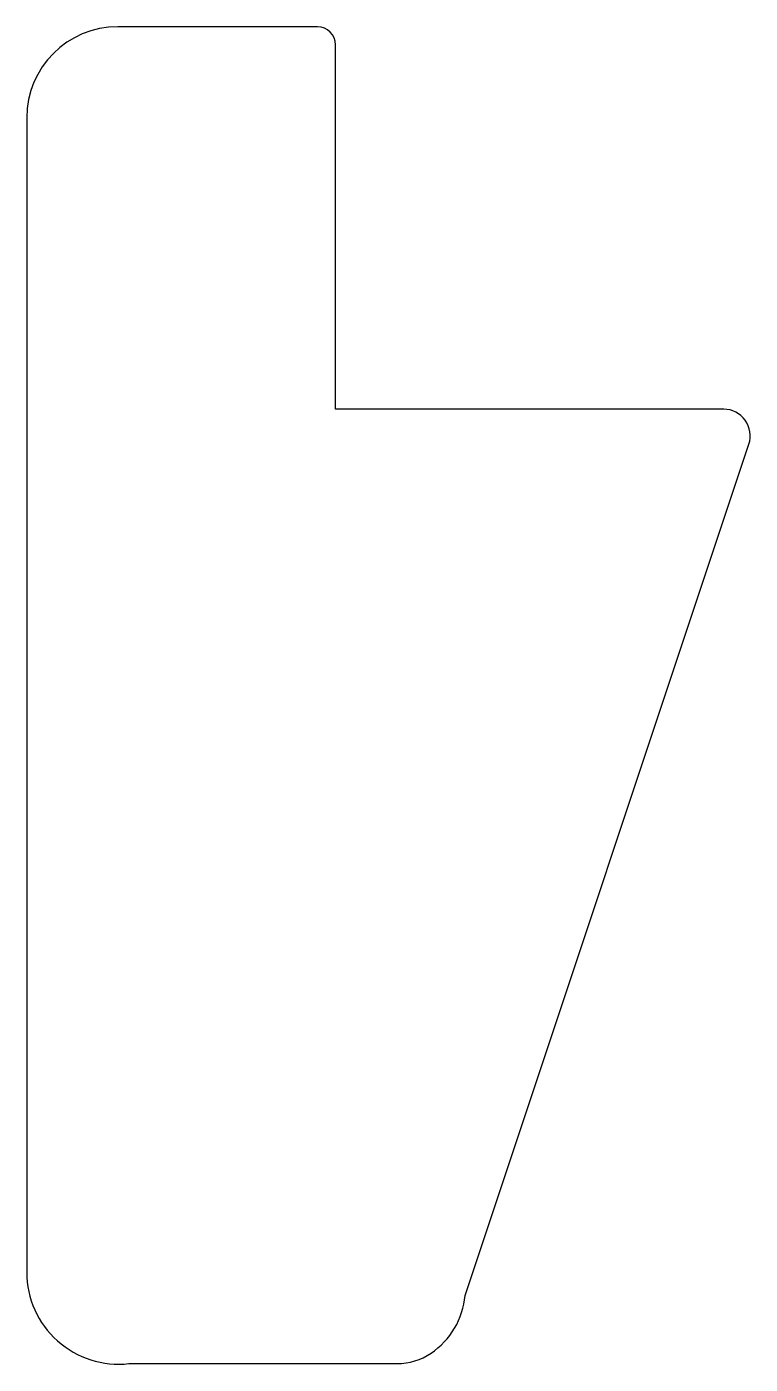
# Model space of a CAD drawing. Header units: millimetres. Extents: x 162 to 281, y -324 to -103.
import ezdxf

# ---------------------------------------------------------------- set-up
doc = ezdxf.new("R2010")
doc.units = ezdxf.units.MM

msp = doc.modelspace()

# ---------------------------------------------------------------- linework, layer by layer
at = {"color": 7, "linetype": 'Continuous', "lineweight": 25}
for p, q in [((209.44, -103.02), (176.52, -103.02)), ((212.44, -166.09), (212.44, -106.02)), ((161.52, -118.02), (161.52, -308.42)), ((276.44, -166.09), (212.44, -166.09)), ((233.79, -312.22), (280.59, -171.85)), ((178.37, -323.48), (222.58, -323.48))]:
    msp.add_line(p, q, dxfattribs=at)
for centre, radius, start, end in [((176.52, -118.02), 15, 90, 180), ((209.44, -106.02), 3, 0, 90), ((276.44, -170.46), 4.37, 341.5653, 90), ((176.67, -308.42), 15.15, 180, 276.4171), ((220.96, -311.1), 12.88, 304.0729, 354.9878), ((222.58, -313.48), 10, 270, 304.0729)]:
    msp.add_arc(centre, radius, start, end, dxfattribs=at)

doc.saveas('drawing.dxf')
